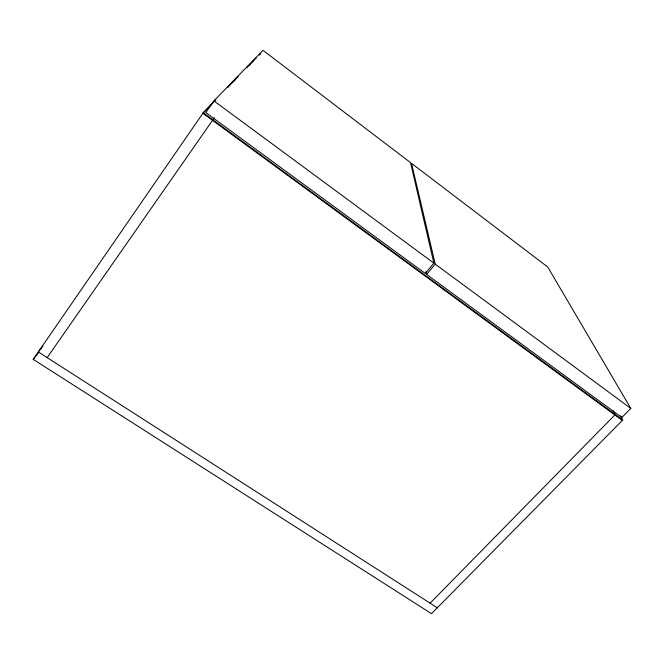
<?xml version="1.0" encoding="UTF-8"?>
<svg xmlns="http://www.w3.org/2000/svg" width="664" height="664" viewBox="0 0 664 664"><rect width="100%" height="100%" fill="white"/><g stroke="black" fill="none" stroke-linecap="round" stroke-linejoin="round"><path stroke-width="1" d="M620.716 416.419L622.724 420.03L431.492 613.669L33.2 359.349L203.234 112.772L212.513 103.169M213.908 100.87L205.807 112.59L425.234 273.435L433.858 263.127L410.568 162.638L262.994 50.331L213.908 100.87L433.858 263.127M47.169 357.622L214.347 117.719M255.806 58.44L256.047 58.092L252.478 61.785M259.657 55.129L260.769 53.527M33.2 359.349L38.363 352.891M42.828 346.309L38.313 351.945L437.302 607.784M426.62 274.456L435.252 264.147L411.514 163.361L547.759 267.044L630.8 408.41L621.811 417.523L426.62 274.456L426.014 271.427M227.503 87.648L231.072 83.954M233.927 81L238.21 76.567M246.767 67.695L250.336 64.001M215.758 99.94L202.885 113.278L622.334 420.428M231.495 83.639L235.064 79.929M249.373 65.105L253.665 60.665M430.114 603.178L615.246 414.56L613.079 410.593M203.234 112.772L622.724 420.03M435.252 264.147L630.8 408.41M620.807 415.714L621.811 417.523"/></g></svg>
